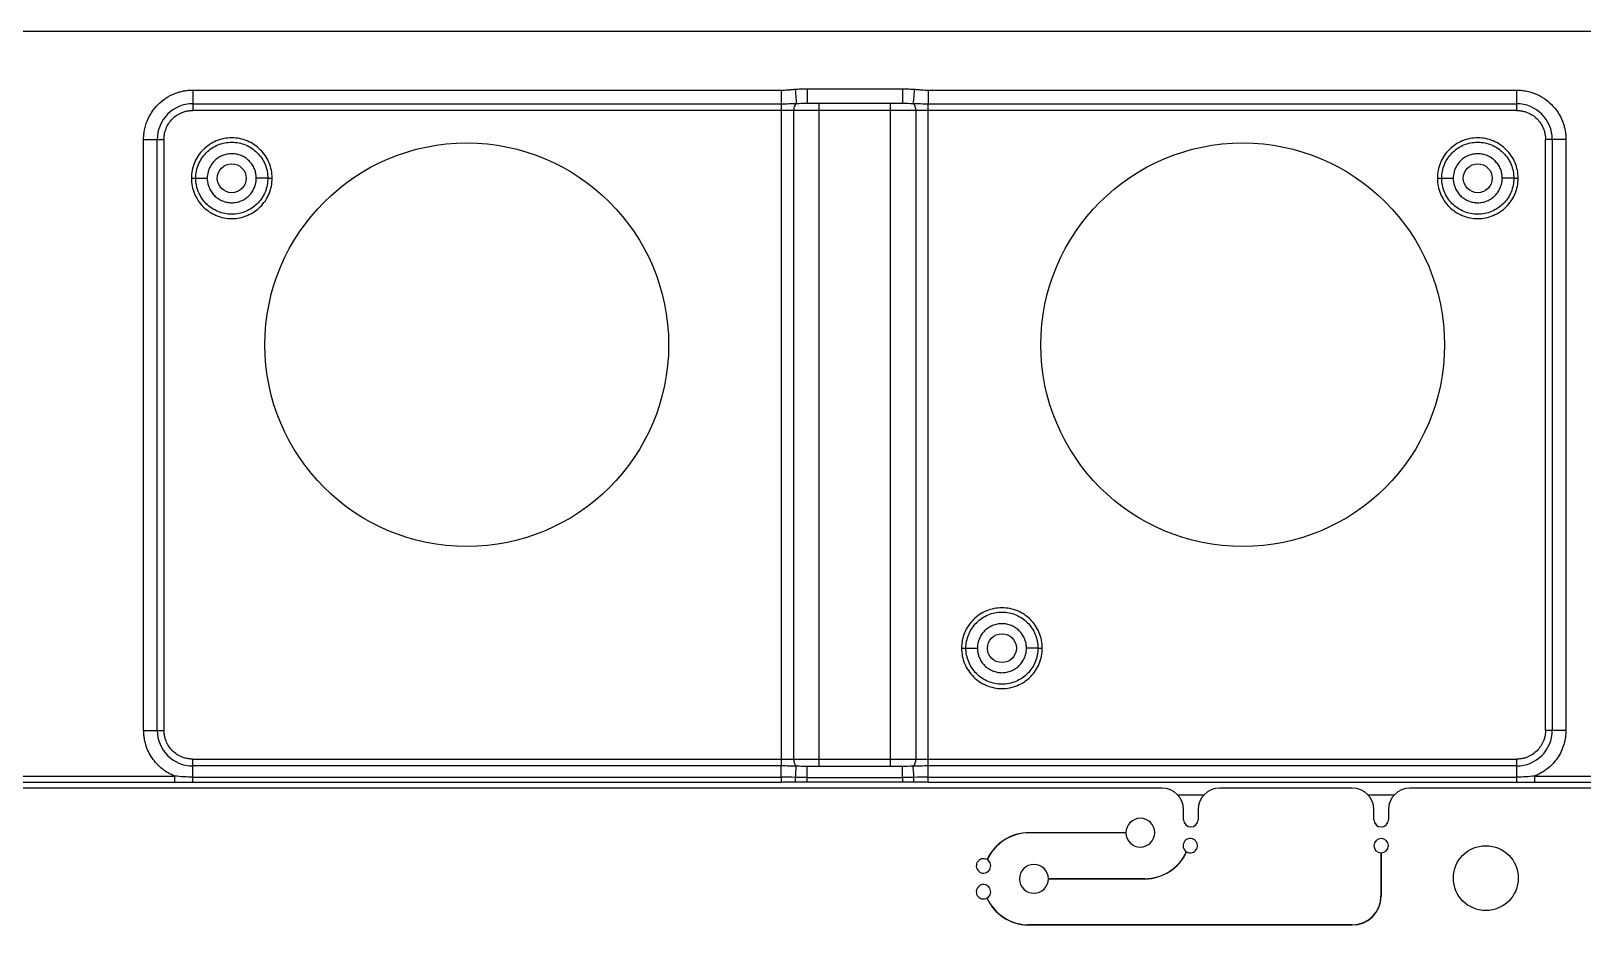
# Model space of a CAD drawing. Header units: millimetres. Extents: x -1 to 1576, y 30 to 633.
# Drawn here: x 1246.7 to 1354.3, y 571.3 to 633.3 of the extents above; entities that cross this region are included whole.
import ezdxf

# ---------------------------------------------------------------- set-up
doc = ezdxf.new("R2010")
doc.units = ezdxf.units.MM

msp = doc.modelspace()

# ---------------------------------------------------------------- linework, layer by layer
at = {"color": 7, "linetype": 'Continuous', "lineweight": 25}
for p, q in [((36.91, 633.28), (1518.3, 633.28)), ((1257.91, 629.19), (1298.72, 629.19)), ((1257.91, 629.19), (1257.91, 627.77)), ((1300.51, 629.27), (1307.13, 629.27)), ((1308.92, 629.19), (1349.73, 629.19)), ((1349.73, 629.19), (1349.73, 627.77)), ((1257.91, 628.24), (1298.72, 628.24)), ((1349.73, 627.77), (1257.91, 627.77)), ((1298.72, 628.24), (1298.72, 582.3)), ((1299.6, 582.77), (1299.6, 627.77)), ((1300.46, 628.27), (1300.51, 628.28)), ((1300.51, 628.27), (1307.13, 628.27)), ((1301.34, 628.27), (1301.34, 582.27)), ((1306.3, 582.27), (1306.3, 628.27)), ((1308.05, 627.77), (1308.05, 582.77)), ((1308.92, 628.24), (1349.73, 628.24)), ((1308.92, 582.3), (1308.92, 628.24)), ((1254.5, 584.77), (1254.5, 625.77)), ((1254.5, 625.77), (1255.91, 625.77)), ((1255.44, 584.77), (1255.44, 625.77)), ((1255.91, 625.77), (1255.91, 584.77)), ((1353.15, 625.77), (1351.73, 625.77)), ((1351.73, 584.77), (1351.73, 625.77)), ((1352.2, 625.77), (1352.2, 584.77)), ((1353.15, 625.77), (1353.15, 584.77)), ((1254.5, 584.77), (1255.91, 584.77)), ((1353.15, 584.77), (1351.73, 584.77)), ((1257.91, 581.53), (1257.91, 582.77)), ((1257.91, 582.77), (1349.73, 582.77)), ((1349.73, 582.77), (1349.73, 581.53)), ((1243.35, 581.6), (1256.65, 581.6)), ((1298.72, 582.3), (1257.91, 582.3)), ((1257.91, 581.53), (1298.72, 581.53)), ((1300.51, 582.27), (1300.46, 582.27)), ((1307.13, 582.27), (1300.51, 582.27)), ((1300.51, 581.5), (1307.13, 581.5)), ((1307.18, 582.27), (1307.13, 582.27)), ((1349.73, 582.3), (1308.92, 582.3)), ((1308.92, 581.53), (1349.73, 581.53)), ((1350.99, 581.6), (1364.29, 581.6)), ((1325.13, 580.77), (1234.69, 580.77)), ((1256.65, 581.16), (1243.35, 581.16)), ((1298.72, 581.16), (1257.91, 581.16)), ((1307.13, 581.17), (1300.51, 581.17)), ((1349.73, 581.16), (1308.92, 581.16)), ((1328.01, 580.27), (1326.25, 580.27)), ((1338.33, 580.77), (1329.13, 580.77)), ((1341.21, 580.27), (1339.45, 580.27)), ((1432.77, 580.77), (1342.33, 580.77)), ((1364.29, 581.16), (1350.99, 581.16)), ((1326.63, 578.57), (1326.63, 579.27)), ((1327.63, 579.27), (1327.63, 578.57)), ((1339.83, 578.57), (1339.83, 579.27)), ((1340.83, 579.27), (1340.83, 578.57)), ((1315.91, 577.68), (1322.63, 577.68)), ((1322.63, 577.67), (1315.91, 577.67)), ((1340.33, 573.27), (1340.33, 576.27)), ((1340.34, 576.27), (1340.34, 573.27)), ((1317.25, 574.48), (1323.93, 574.48)), ((1323.93, 574.47), (1317.25, 574.47)), ((1315.82, 571.28), (1338.33, 571.28)), ((1338.33, 571.27), (1315.82, 571.27))]:
    msp.add_line(p, q, dxfattribs=at)
for centre, radius in [((1276.91, 611.52), 14), ((1330.73, 611.52), 14), ((1347.59, 574.52), 2.25)]:
    msp.add_circle(centre, radius, dxfattribs=at)
at = {"color": 130}
for centre in [(1260.61, 623.07), (1347.03, 623.07), (1314.03, 590.47)]:
    msp.add_circle(centre, 1, dxfattribs=at)
at = {"color": 7, "linetype": 'Continuous', "lineweight": 25}
for centre, radius, start, end in [((1257.91, 625.77), 2.47, 90, 180), ((1300.15, 627.85), 0.562, 132.435, 187.8232), ((1307.49, 627.85), 0.562, 352.1767, 47.5651), ((1349.73, 625.77), 2.47, 0, 90), ((1257.91, 584.77), 2.47, 180, 270), ((1349.73, 584.77), 2.47, 270, 360), ((1300.15, 582.7), 0.562, 172.1767, 227.5651), ((1307.49, 582.7), 0.562, 312.435, 7.8232), ((1325.13, 579.27), 1.5, 0, 90), ((1329.13, 579.27), 1.5, 90, 180), ((1338.33, 579.27), 1.5, 0, 90), ((1342.33, 579.27), 1.5, 90, 180), ((1323.63, 577.67), 1, 180.2864, 179.714), ((1327.13, 578.57), 0.5, 180, 0), ((1340.33, 578.57), 0.5, 180, 0), ((1315.91, 574.47), 3.2, 90.0002, 155.3911), ((1315.91, 574.47), 3.19, 90.0002, 155.4086), ((1327.09, 576.77), 0.5, 240.4, 239.2487), ((1340.33, 576.77), 0.5, 270.573, 269.427), ((1323.93, 577.67), 3.19, 270.0002, 335.4017), ((1323.93, 577.67), 3.2, 270.0002, 335.3842), ((1312.75, 575.37), 0.5, 60.4208, 59.27), ((1316.25, 574.47), 1, 0.2867, 359.7138), ((1312.75, 573.57), 0.5, 300.7523, 299.6009), ((1315.91, 574.47), 3.21, 204.6144, 268.4153), ((1315.91, 574.47), 3.2, 204.597, 268.4128), ((1338.33, 573.27), 2, 270, 0), ((1338.33, 573.27), 1.99, 270, 0)]:
    msp.add_arc(centre, radius, start, end, dxfattribs=at)
for points, knots in [([(1254.5, 625.77), (1254.5, 625.83), (1254.5, 625.96), (1254.51, 626.14), (1254.54, 626.32), (1254.57, 626.5), (1254.62, 626.68), (1254.67, 626.86), (1254.79, 627.19), (1255.04, 627.66), (1255.48, 628.2), (1256.02, 628.65), (1256.53, 628.91), (1256.96, 629.06), (1257.27, 629.13), (1257.59, 629.18), (1257.8, 629.18), (1257.91, 629.19)], [0, 0, 0, 0, 0.034552, 0.068858, 0.103016, 0.137128, 0.171294, 0.205615, 0.240191, 0.37006, 0.500029, 0.629897, 0.759866, 0.820152, 0.879909, 0.939678, 1, 1, 1, 1]), ([(1298.72, 629.19), (1298.8, 629.19), (1298.96, 629.19), (1299.19, 629.2), (1299.44, 629.23), (1299.61, 629.24), (1299.69, 629.25)], [0, 0, 0, 0, 0.232371, 0.485289, 0.737412, 1, 1, 1, 1]), ([(1298.72, 629.19), (1298.72, 628.98), (1298.72, 628.78), (1298.72, 628.44), (1298.72, 628.31), (1298.72, 628.24)], [0, 0, 0, 0, 0.5, 0.5, 1, 1, 1, 1]), ([(1299.69, 629.25), (1299.75, 629.25), (1299.87, 629.26), (1300.06, 629.27), (1300.28, 629.27), (1300.43, 629.27), (1300.51, 629.27)], [0, 0, 0, 0, 0.207871, 0.443757, 0.707773, 1, 1, 1, 1]), ([(1299.69, 629.25), (1299.71, 629.01), (1299.73, 628.78), (1299.76, 628.43), (1299.77, 628.3), (1299.77, 628.26)], [0, 0, 0, 0, 0.5, 0.5, 1, 1, 1, 1]), ([(1300.51, 629.27), (1300.51, 629.01), (1300.51, 628.75), (1300.51, 628.38), (1300.51, 628.27), (1300.51, 628.27)], [0, 0, 0, 0, 0.5, 0.5, 1, 1, 1, 1]), ([(1307.13, 629.27), (1307.28, 629.27), (1307.56, 629.27), (1307.83, 629.25), (1307.95, 629.25)], [0, 0, 0, 0, 0.556213, 1, 1, 1, 1]), ([(1307.13, 629.27), (1307.13, 629.14), (1307.13, 629.01), (1307.13, 628.77), (1307.13, 628.66), (1307.13, 628.47), (1307.13, 628.4), (1307.13, 628.3), (1307.13, 628.27), (1307.13, 628.27)], [0, 0, 0, 0, 0.25, 0.25, 0.5, 0.5, 0.75, 0.75, 1, 1, 1, 1]), ([(1307.95, 629.25), (1307.93, 629.01), (1307.91, 628.78), (1307.88, 628.43), (1307.87, 628.3), (1307.87, 628.26)], [0, 0, 0, 0, 0.5, 0.5, 1, 1, 1, 1]), ([(1307.95, 629.25), (1308.03, 629.24), (1308.2, 629.23), (1308.45, 629.2), (1308.69, 629.19), (1308.84, 629.19), (1308.92, 629.19)], [0, 0, 0, 0, 0.26275, 0.514851, 0.767475, 1, 1, 1, 1]), ([(1308.92, 629.19), (1308.92, 628.98), (1308.92, 628.78), (1308.92, 628.44), (1308.92, 628.31), (1308.92, 628.24)], [0, 0, 0, 0, 0.5, 0.5, 1, 1, 1, 1]), ([(1349.73, 629.19), (1349.79, 629.19), (1349.92, 629.18), (1350.1, 629.17), (1350.28, 629.14), (1350.46, 629.11), (1350.64, 629.07), (1350.81, 629.01), (1351.15, 628.89), (1351.62, 628.65), (1352.16, 628.2), (1352.61, 627.66), (1352.87, 627.15), (1353.02, 626.73), (1353.09, 626.41), (1353.14, 626.1), (1353.14, 625.88), (1353.15, 625.77)], [0, 0, 0, 0, 0.034552, 0.068858, 0.103016, 0.137128, 0.171294, 0.205615, 0.240191, 0.37006, 0.500029, 0.629897, 0.759866, 0.820152, 0.879909, 0.939678, 1, 1, 1, 1]), ([(1255.91, 625.77), (1255.91, 625.82), (1255.91, 625.9), (1255.93, 626.02), (1255.94, 626.15), (1255.97, 626.27), (1256.01, 626.39), (1256.08, 626.6), (1256.23, 626.88), (1256.49, 627.2), (1256.8, 627.46), (1257.12, 627.62), (1257.41, 627.72), (1257.66, 627.76), (1257.83, 627.77), (1257.91, 627.77)], [0, 0, 0, 0, 0.040276, 0.080243, 0.120058, 0.159883, 0.199877, 0.240199, 0.370043, 0.500057, 0.629901, 0.759916, 0.840121, 0.919721, 1, 1, 1, 1]), ([(1349.73, 627.77), (1349.77, 627.77), (1349.86, 627.77), (1349.98, 627.76), (1350.11, 627.74), (1350.23, 627.71), (1350.35, 627.68), (1350.56, 627.6), (1350.84, 627.46), (1351.15, 627.2), (1351.41, 626.88), (1351.58, 626.56), (1351.67, 626.27), (1351.72, 626.02), (1351.73, 625.86), (1351.73, 625.77)], [0, 0, 0, 0, 0.040276, 0.080243, 0.120058, 0.159883, 0.199877, 0.240199, 0.370043, 0.500057, 0.629901, 0.759916, 0.840121, 0.919721, 1, 1, 1, 1]), ([(1263.41, 623.07), (1263.41, 623.44), (1263.34, 623.81), (1263.06, 624.48), (1262.85, 624.79), (1262.33, 625.31), (1262.02, 625.52), (1261.34, 625.8), (1260.98, 625.87), (1260.24, 625.87), (1259.88, 625.8), (1259.2, 625.52), (1258.89, 625.31), (1258.37, 624.79), (1258.16, 624.48), (1257.88, 623.81), (1257.81, 623.44), (1257.81, 623.07)], [0, 0, 0, 0, 0.125, 0.125, 0.25, 0.25, 0.375, 0.375, 0.5, 0.5, 0.625, 0.625, 0.75, 0.75, 0.875, 0.875, 1, 1, 1, 1]), ([(1258.11, 623.07), (1258.11, 623.4), (1258.18, 623.73), (1258.43, 624.33), (1258.61, 624.61), (1259.07, 625.07), (1259.35, 625.26), (1259.96, 625.51), (1260.28, 625.57), (1260.94, 625.57), (1261.27, 625.51), (1261.87, 625.26), (1262.15, 625.07), (1262.61, 624.61), (1262.8, 624.33), (1263.05, 623.73), (1263.11, 623.4), (1263.11, 623.07)], [0, 0, 0, 0, 0.125, 0.125, 0.25, 0.25, 0.375, 0.375, 0.5, 0.5, 0.625, 0.625, 0.75, 0.75, 0.875, 0.875, 1, 1, 1, 1]), ([(1349.83, 623.07), (1349.83, 623.44), (1349.76, 623.81), (1349.48, 624.48), (1349.27, 624.79), (1348.75, 625.31), (1348.44, 625.52), (1347.76, 625.8), (1347.4, 625.87), (1346.66, 625.87), (1346.3, 625.8), (1345.62, 625.52), (1345.31, 625.31), (1344.79, 624.79), (1344.58, 624.48), (1344.3, 623.81), (1344.23, 623.44), (1344.23, 623.07)], [0, 0, 0, 0, 0.125, 0.125, 0.25, 0.25, 0.375, 0.375, 0.5, 0.5, 0.625, 0.625, 0.75, 0.75, 0.875, 0.875, 1, 1, 1, 1]), ([(1344.53, 623.07), (1344.53, 623.4), (1344.6, 623.73), (1344.85, 624.33), (1345.03, 624.61), (1345.49, 625.07), (1345.77, 625.26), (1346.38, 625.51), (1346.7, 625.57), (1347.36, 625.57), (1347.69, 625.51), (1348.29, 625.26), (1348.57, 625.07), (1349.03, 624.61), (1349.22, 624.33), (1349.47, 623.73), (1349.53, 623.4), (1349.53, 623.07)], [0, 0, 0, 0, 0.125, 0.125, 0.25, 0.25, 0.375, 0.375, 0.5, 0.5, 0.625, 0.625, 0.75, 0.75, 0.875, 0.875, 1, 1, 1, 1]), ([(1262.31, 623.07), (1262.31, 623.12), (1262.31, 623.21), (1262.29, 623.34), (1262.27, 623.47), (1262.23, 623.6), (1262.16, 623.79), (1262.03, 624.02), (1261.82, 624.28), (1261.56, 624.5), (1261.27, 624.65), (1260.95, 624.75), (1260.61, 624.78), (1260.28, 624.75), (1259.96, 624.65), (1259.66, 624.5), (1259.4, 624.28), (1259.19, 624.02), (1259.05, 623.76), (1258.96, 623.51), (1258.92, 623.3), (1258.91, 623.15), (1258.91, 623.07)], [0, 0, 0, 0, 0.0251787, 0.0501305, 0.0750111, 0.0999777, 0.1251858, 0.1875872, 0.2500925, 0.3125007, 0.3750106, 0.4374746, 0.5000397, 0.5625053, 0.6250658, 0.6874644, 0.7499709, 0.8123744, 0.8748727, 0.9166785, 0.958145, 1, 1, 1, 1]), ([(1348.73, 623.07), (1348.73, 623.12), (1348.73, 623.21), (1348.71, 623.34), (1348.69, 623.47), (1348.65, 623.6), (1348.58, 623.79), (1348.45, 624.02), (1348.24, 624.28), (1347.98, 624.5), (1347.69, 624.65), (1347.37, 624.75), (1347.03, 624.78), (1346.7, 624.75), (1346.38, 624.65), (1346.08, 624.5), (1345.82, 624.28), (1345.61, 624.02), (1345.47, 623.76), (1345.38, 623.51), (1345.34, 623.3), (1345.33, 623.15), (1345.33, 623.07)], [0, 0, 0, 0, 0.025179, 0.05013, 0.075011, 0.099978, 0.125186, 0.187587, 0.250092, 0.312501, 0.37501, 0.437474, 0.50004, 0.562505, 0.625066, 0.687464, 0.749971, 0.812374, 0.874873, 0.916678, 0.958145, 1, 1, 1, 1]), ([(1257.81, 623.07), (1257.81, 622.71), (1257.88, 622.34), (1258.16, 621.66), (1258.37, 621.35), (1258.89, 620.83), (1259.2, 620.63), (1259.88, 620.35), (1260.24, 620.27), (1260.98, 620.27), (1261.34, 620.35), (1262.02, 620.63), (1262.33, 620.83), (1262.85, 621.35), (1263.06, 621.66), (1263.34, 622.34), (1263.41, 622.71), (1263.41, 623.07)], [0, 0, 0, 0, 0.125, 0.125, 0.25, 0.25, 0.375, 0.375, 0.5, 0.5, 0.625, 0.625, 0.75, 0.75, 0.875, 0.875, 1, 1, 1, 1]), ([(1257.81, 623.07), (1257.89, 623.07), (1257.97, 623.07), (1258.08, 623.07), (1258.11, 623.07), (1258.11, 623.07)], [0, 0, 0, 0, 0.5, 0.5, 1, 1, 1, 1]), ([(1263.11, 623.07), (1263.11, 622.75), (1263.05, 622.42), (1262.8, 621.81), (1262.61, 621.54), (1262.15, 621.07), (1261.87, 620.89), (1261.27, 620.64), (1260.94, 620.57), (1260.28, 620.57), (1259.96, 620.64), (1259.35, 620.89), (1259.07, 621.07), (1258.61, 621.54), (1258.43, 621.81), (1258.18, 622.42), (1258.11, 622.75), (1258.11, 623.07)], [0, 0, 0, 0, 0.125, 0.125, 0.25, 0.25, 0.375, 0.375, 0.5, 0.5, 0.625, 0.625, 0.75, 0.75, 0.875, 0.875, 1, 1, 1, 1]), ([(1258.11, 623.07), (1258.11, 623.07), (1258.2, 623.07), (1258.49, 623.07), (1258.7, 623.07), (1258.91, 623.07)], [0, 0, 0, 0, 0.5, 0.5, 1, 1, 1, 1]), ([(1258.91, 623.07), (1258.91, 623.03), (1258.91, 622.94), (1258.93, 622.81), (1258.96, 622.68), (1258.99, 622.55), (1259.06, 622.36), (1259.19, 622.12), (1259.4, 621.86), (1259.66, 621.65), (1259.96, 621.49), (1260.28, 621.39), (1260.61, 621.36), (1260.94, 621.39), (1261.27, 621.49), (1261.56, 621.65), (1261.82, 621.86), (1262.03, 622.12), (1262.17, 622.39), (1262.26, 622.63), (1262.3, 622.85), (1262.31, 623), (1262.31, 623.07)], [0, 0, 0, 0, 0.025108, 0.050018, 0.074887, 0.09987, 0.125122, 0.187514, 0.250079, 0.312484, 0.374988, 0.437452, 0.500017, 0.562482, 0.625047, 0.687453, 0.749962, 0.812367, 0.874868, 0.916676, 0.958145, 1, 1, 1, 1]), ([(1263.11, 623.07), (1263.11, 623.07), (1263.02, 623.07), (1262.73, 623.07), (1262.52, 623.07), (1262.31, 623.07)], [0, 0, 0, 0, 0.5, 0.5, 1, 1, 1, 1]), ([(1263.11, 623.07), (1263.11, 623.07), (1263.14, 623.07), (1263.25, 623.07), (1263.33, 623.07), (1263.41, 623.07)], [0, 0, 0, 0, 0.5, 0.5, 1, 1, 1, 1]), ([(1344.23, 623.07), (1344.31, 623.07), (1344.39, 623.07), (1344.5, 623.07), (1344.53, 623.07), (1344.53, 623.07)], [0, 0, 0, 0, 0.5, 0.5, 1, 1, 1, 1]), ([(1344.23, 623.07), (1344.23, 622.71), (1344.3, 622.34), (1344.58, 621.66), (1344.79, 621.35), (1345.31, 620.83), (1345.62, 620.63), (1346.3, 620.35), (1346.66, 620.27), (1347.4, 620.27), (1347.76, 620.35), (1348.44, 620.63), (1348.75, 620.83), (1349.27, 621.35), (1349.48, 621.66), (1349.76, 622.34), (1349.83, 622.71), (1349.83, 623.07)], [0, 0, 0, 0, 0.125, 0.125, 0.25, 0.25, 0.375, 0.375, 0.5, 0.5, 0.625, 0.625, 0.75, 0.75, 0.875, 0.875, 1, 1, 1, 1]), ([(1349.53, 623.07), (1349.53, 622.75), (1349.47, 622.42), (1349.22, 621.81), (1349.03, 621.54), (1348.57, 621.07), (1348.29, 620.89), (1347.69, 620.64), (1347.36, 620.57), (1346.7, 620.57), (1346.38, 620.64), (1345.77, 620.89), (1345.49, 621.07), (1345.03, 621.54), (1344.85, 621.81), (1344.6, 622.42), (1344.53, 622.75), (1344.53, 623.07)], [0, 0, 0, 0, 0.125, 0.125, 0.25, 0.25, 0.375, 0.375, 0.5, 0.5, 0.625, 0.625, 0.75, 0.75, 0.875, 0.875, 1, 1, 1, 1]), ([(1344.53, 623.07), (1344.53, 623.07), (1344.62, 623.07), (1344.91, 623.07), (1345.12, 623.07), (1345.33, 623.07)], [0, 0, 0, 0, 0.5, 0.5, 1, 1, 1, 1]), ([(1345.33, 623.07), (1345.33, 623.03), (1345.33, 622.94), (1345.35, 622.81), (1345.38, 622.68), (1345.41, 622.55), (1345.48, 622.36), (1345.61, 622.12), (1345.82, 621.86), (1346.08, 621.65), (1346.38, 621.49), (1346.7, 621.39), (1347.03, 621.36), (1347.36, 621.39), (1347.69, 621.49), (1347.98, 621.65), (1348.24, 621.86), (1348.45, 622.12), (1348.59, 622.39), (1348.68, 622.63), (1348.72, 622.85), (1348.73, 623), (1348.73, 623.07)], [0, 0, 0, 0, 0.025108, 0.050018, 0.074887, 0.09987, 0.125122, 0.187514, 0.250079, 0.312484, 0.374988, 0.437452, 0.500017, 0.562482, 0.625047, 0.687453, 0.749962, 0.812367, 0.874868, 0.916676, 0.958145, 1, 1, 1, 1]), ([(1349.53, 623.07), (1349.53, 623.07), (1349.44, 623.07), (1349.15, 623.07), (1348.94, 623.07), (1348.73, 623.07)], [0, 0, 0, 0, 0.5, 0.5, 1, 1, 1, 1]), ([(1349.53, 623.07), (1349.53, 623.07), (1349.56, 623.07), (1349.67, 623.07), (1349.75, 623.07), (1349.83, 623.07)], [0, 0, 0, 0, 0.5, 0.5, 1, 1, 1, 1]), ([(1316.83, 590.47), (1316.83, 590.84), (1316.76, 591.21), (1316.48, 591.88), (1316.27, 592.19), (1315.75, 592.71), (1315.44, 592.92), (1314.76, 593.2), (1314.4, 593.27), (1313.66, 593.27), (1313.3, 593.2), (1312.62, 592.92), (1312.31, 592.71), (1311.79, 592.19), (1311.58, 591.88), (1311.3, 591.21), (1311.23, 590.84), (1311.23, 590.47)], [0, 0, 0, 0, 0.125, 0.125, 0.25, 0.25, 0.375, 0.375, 0.5, 0.5, 0.625, 0.625, 0.75, 0.75, 0.875, 0.875, 1, 1, 1, 1]), ([(1311.53, 590.47), (1311.53, 590.8), (1311.6, 591.13), (1311.85, 591.73), (1312.03, 592.01), (1312.49, 592.47), (1312.77, 592.66), (1313.38, 592.91), (1313.7, 592.97), (1314.36, 592.97), (1314.69, 592.91), (1315.29, 592.66), (1315.57, 592.47), (1316.03, 592.01), (1316.22, 591.73), (1316.47, 591.13), (1316.53, 590.8), (1316.53, 590.47)], [0, 0, 0, 0, 0.125, 0.125, 0.25, 0.25, 0.375, 0.375, 0.5, 0.5, 0.625, 0.625, 0.75, 0.75, 0.875, 0.875, 1, 1, 1, 1]), ([(1315.73, 590.47), (1315.73, 590.52), (1315.73, 590.61), (1315.71, 590.74), (1315.69, 590.87), (1315.65, 591), (1315.58, 591.19), (1315.45, 591.42), (1315.24, 591.68), (1314.98, 591.9), (1314.69, 592.05), (1314.37, 592.15), (1314.03, 592.18), (1313.7, 592.15), (1313.38, 592.05), (1313.08, 591.9), (1312.82, 591.68), (1312.61, 591.42), (1312.47, 591.16), (1312.38, 590.91), (1312.34, 590.7), (1312.33, 590.55), (1312.33, 590.47)], [0, 0, 0, 0, 0.025179, 0.05013, 0.075011, 0.099978, 0.125186, 0.187587, 0.250092, 0.312501, 0.375011, 0.437475, 0.50004, 0.562505, 0.625066, 0.687464, 0.749971, 0.812374, 0.874873, 0.916678, 0.958145, 1, 1, 1, 1]), ([(1311.23, 590.47), (1311.23, 590.11), (1311.3, 589.74), (1311.58, 589.06), (1311.79, 588.75), (1312.31, 588.23), (1312.62, 588.03), (1313.3, 587.75), (1313.66, 587.67), (1314.4, 587.67), (1314.76, 587.75), (1315.44, 588.03), (1315.75, 588.23), (1316.27, 588.75), (1316.48, 589.06), (1316.76, 589.74), (1316.83, 590.11), (1316.83, 590.47)], [0, 0, 0, 0, 0.125, 0.125, 0.25, 0.25, 0.375, 0.375, 0.5, 0.5, 0.625, 0.625, 0.75, 0.75, 0.875, 0.875, 1, 1, 1, 1]), ([(1311.23, 590.47), (1311.31, 590.47), (1311.39, 590.47), (1311.5, 590.47), (1311.53, 590.47), (1311.53, 590.47)], [0, 0, 0, 0, 0.5, 0.5, 1, 1, 1, 1]), ([(1316.53, 590.47), (1316.53, 590.15), (1316.47, 589.82), (1316.22, 589.21), (1316.03, 588.94), (1315.57, 588.47), (1315.29, 588.29), (1314.69, 588.04), (1314.36, 587.97), (1313.7, 587.97), (1313.38, 588.04), (1312.77, 588.29), (1312.49, 588.47), (1312.03, 588.94), (1311.85, 589.21), (1311.6, 589.82), (1311.53, 590.15), (1311.53, 590.47)], [0, 0, 0, 0, 0.125, 0.125, 0.25, 0.25, 0.375, 0.375, 0.5, 0.5, 0.625, 0.625, 0.75, 0.75, 0.875, 0.875, 1, 1, 1, 1]), ([(1311.53, 590.47), (1311.53, 590.47), (1311.62, 590.47), (1311.91, 590.47), (1312.12, 590.47), (1312.33, 590.47)], [0, 0, 0, 0, 0.5, 0.5, 1, 1, 1, 1]), ([(1312.33, 590.47), (1312.33, 590.43), (1312.33, 590.34), (1312.35, 590.21), (1312.38, 590.08), (1312.41, 589.95), (1312.48, 589.76), (1312.61, 589.52), (1312.82, 589.26), (1313.08, 589.05), (1313.38, 588.89), (1313.7, 588.79), (1314.03, 588.76), (1314.36, 588.79), (1314.69, 588.89), (1314.98, 589.05), (1315.24, 589.26), (1315.45, 589.52), (1315.59, 589.79), (1315.68, 590.03), (1315.72, 590.25), (1315.73, 590.4), (1315.73, 590.47)], [0, 0, 0, 0, 0.025108, 0.050018, 0.074887, 0.09987, 0.125122, 0.187514, 0.250079, 0.312484, 0.374988, 0.437452, 0.500017, 0.562482, 0.625047, 0.687453, 0.749962, 0.812367, 0.874868, 0.916676, 0.958145, 1, 1, 1, 1]), ([(1316.53, 590.47), (1316.53, 590.47), (1316.44, 590.47), (1316.15, 590.47), (1315.94, 590.47), (1315.73, 590.47)], [0, 0, 0, 0, 0.5, 0.5, 1, 1, 1, 1]), ([(1316.53, 590.47), (1316.53, 590.47), (1316.44, 590.47), (1316.15, 590.47), (1315.94, 590.47), (1315.73, 590.47)], [0, 0, 0, 0, 0.5, 0.5, 1, 1, 1, 1]), ([(1316.53, 590.47), (1316.53, 590.47), (1316.56, 590.47), (1316.67, 590.47), (1316.75, 590.47), (1316.83, 590.47)], [0, 0, 0, 0, 0.5, 0.5, 1, 1, 1, 1]), ([(1256.65, 581.6), (1256.6, 581.62), (1256.5, 581.66), (1256.35, 581.74), (1256.2, 581.81), (1256.06, 581.9), (1255.92, 581.99), (1255.7, 582.17), (1255.4, 582.44), (1255.08, 582.85), (1254.82, 583.3), (1254.65, 583.73), (1254.56, 584.11), (1254.51, 584.44), (1254.5, 584.66), (1254.5, 584.77)], [0, 0, 0, 0, 0.040883, 0.08158, 0.122187, 0.162802, 0.203521, 0.244441, 0.372171, 0.500035, 0.627766, 0.75563, 0.837187, 0.918385, 1, 1, 1, 1]), ([(1257.91, 582.77), (1257.87, 582.77), (1257.78, 582.78), (1257.66, 582.79), (1257.54, 582.81), (1257.41, 582.83), (1257.29, 582.87), (1257.09, 582.94), (1256.8, 583.09), (1256.49, 583.35), (1256.23, 583.67), (1256.06, 583.99), (1255.97, 584.27), (1255.92, 584.52), (1255.91, 584.69), (1255.91, 584.77)], [0, 0, 0, 0, 0.040276, 0.080243, 0.120058, 0.159883, 0.199877, 0.240199, 0.370043, 0.500057, 0.629901, 0.759916, 0.840121, 0.919721, 1, 1, 1, 1]), ([(1351.73, 584.77), (1351.73, 584.73), (1351.73, 584.65), (1351.72, 584.52), (1351.7, 584.4), (1351.67, 584.28), (1351.63, 584.16), (1351.56, 583.95), (1351.42, 583.67), (1351.15, 583.35), (1350.84, 583.09), (1350.52, 582.92), (1350.23, 582.83), (1349.98, 582.78), (1349.82, 582.78), (1349.73, 582.77)], [0, 0, 0, 0, 0.040276, 0.080243, 0.120058, 0.159883, 0.199877, 0.240199, 0.370043, 0.500057, 0.629901, 0.759916, 0.840121, 0.919721, 1, 1, 1, 1]), ([(1353.15, 584.77), (1353.14, 584.72), (1353.14, 584.61), (1353.13, 584.44), (1353.11, 584.28), (1353.08, 584.11), (1353.05, 583.95), (1352.97, 583.68), (1352.83, 583.3), (1352.57, 582.85), (1352.24, 582.44), (1351.9, 582.13), (1351.58, 581.9), (1351.3, 581.73), (1351.09, 581.64), (1350.99, 581.6)], [0, 0, 0, 0, 0.040883, 0.08158, 0.122187, 0.162802, 0.203521, 0.244441, 0.372171, 0.500035, 0.627766, 0.75563, 0.837187, 0.918385, 1, 1, 1, 1]), ([(1256.65, 581.6), (1256.65, 581.51), (1256.65, 581.42), (1256.65, 581.26), (1256.65, 581.2), (1256.65, 581.16)], [0, 0, 0, 0, 0.5, 0.5, 1, 1, 1, 1]), ([(1298.72, 581.53), (1298.72, 581.7), (1298.72, 581.87), (1298.72, 582.14), (1298.72, 582.24), (1298.72, 582.3)], [0, 0, 0, 0, 0.5, 0.5, 1, 1, 1, 1]), ([(1299.71, 581.51), (1299.73, 581.7), (1299.74, 581.88), (1299.76, 582.16), (1299.77, 582.25), (1299.77, 582.28)], [0, 0, 0, 0, 0.5, 0.5, 1, 1, 1, 1]), ([(1300.51, 581.5), (1300.51, 581.72), (1300.51, 581.92), (1300.51, 582.2), (1300.51, 582.27), (1300.51, 582.27)], [0, 0, 0, 0, 0.5, 0.5, 1, 1, 1, 1]), ([(1307.13, 581.5), (1307.13, 581.72), (1307.13, 581.92), (1307.13, 582.2), (1307.13, 582.27), (1307.13, 582.27)], [0, 0, 0, 0, 0.5, 0.5, 1, 1, 1, 1]), ([(1307.93, 581.51), (1307.92, 581.7), (1307.9, 581.88), (1307.88, 582.16), (1307.87, 582.25), (1307.87, 582.28)], [0, 0, 0, 0, 0.5, 0.5, 1, 1, 1, 1]), ([(1308.92, 581.53), (1308.92, 581.7), (1308.92, 581.87), (1308.92, 582.14), (1308.92, 582.24), (1308.92, 582.3)], [0, 0, 0, 0, 0.5, 0.5, 1, 1, 1, 1]), ([(1350.99, 581.16), (1350.99, 581.2), (1350.99, 581.26), (1350.99, 581.42), (1350.99, 581.51), (1350.99, 581.6)], [0, 0, 0, 0, 0.5, 0.5, 1, 1, 1, 1]), ([(1257.91, 581.16), (1257.82, 581.16), (1257.61, 581.16), (1257.28, 581.16), (1256.95, 581.16), (1256.74, 581.16), (1256.65, 581.16)], [0, 0, 0, 0, 0.221378, 0.492164, 0.7995, 1, 1, 1, 1]), ([(1299.72, 581.17), (1299.53, 581.17), (1299.19, 581.17), (1298.86, 581.17), (1298.72, 581.16)], [0, 0, 0, 0, 0.580575, 1, 1, 1, 1]), ([(1300.51, 581.17), (1300.36, 581.17), (1300.1, 581.17), (1299.84, 581.17), (1299.72, 581.17)], [0, 0, 0, 0, 0.548125, 1, 1, 1, 1]), ([(1307.92, 581.17), (1307.8, 581.17), (1307.54, 581.17), (1307.28, 581.17), (1307.13, 581.17)], [0, 0, 0, 0, 0.452244, 1, 1, 1, 1]), ([(1308.92, 581.16), (1308.78, 581.17), (1308.45, 581.17), (1308.12, 581.17), (1307.92, 581.17)], [0, 0, 0, 0, 0.420474, 1, 1, 1, 1]), ([(1350.99, 581.16), (1350.91, 581.16), (1350.69, 581.16), (1350.37, 581.16), (1350.03, 581.16), (1349.82, 581.16), (1349.73, 581.16)], [0, 0, 0, 0, 0.2005154, 0.5078604, 0.7788483, 1, 1, 1, 1])]:
    msp.add_open_spline(points, degree=3, knots=knots, dxfattribs=at)
for points in [[(1298.72, 628.24), (1299.09, 628.24), (1299.45, 628.25), (1299.77, 628.26)], [(1299.77, 628.26), (1300.01, 628.27), (1300.25, 628.27), (1300.51, 628.27)], [(1307.13, 628.27), (1307.39, 628.27), (1307.63, 628.27), (1307.87, 628.26)], [(1307.87, 628.26), (1308.19, 628.25), (1308.56, 628.24), (1308.92, 628.24)], [(1257.91, 581.53), (1257.49, 581.53), (1257.07, 581.55), (1256.65, 581.6)], [(1257.91, 581.16), (1257.91, 581.24), (1257.91, 581.37), (1257.91, 581.53)], [(1299.77, 582.28), (1299.45, 582.29), (1299.09, 582.3), (1298.72, 582.3)], [(1298.72, 581.53), (1298.72, 581.37), (1298.72, 581.24), (1298.72, 581.16)], [(1299.71, 581.51), (1299.37, 581.52), (1299.05, 581.53), (1298.72, 581.53)], [(1299.72, 581.17), (1299.72, 581.24), (1299.71, 581.37), (1299.71, 581.51)], [(1300.51, 581.5), (1300.25, 581.5), (1299.98, 581.51), (1299.71, 581.51)], [(1300.51, 582.27), (1300.25, 582.27), (1300.01, 582.27), (1299.77, 582.28)], [(1300.51, 581.17), (1300.51, 581.24), (1300.51, 581.36), (1300.51, 581.5)], [(1307.87, 582.28), (1307.63, 582.27), (1307.39, 582.27), (1307.13, 582.27)], [(1307.93, 581.51), (1307.66, 581.51), (1307.4, 581.5), (1307.13, 581.5)], [(1307.13, 581.5), (1307.13, 581.36), (1307.13, 581.24), (1307.13, 581.17)], [(1308.92, 582.3), (1308.56, 582.3), (1308.19, 582.29), (1307.87, 582.28)], [(1307.92, 581.17), (1307.93, 581.24), (1307.93, 581.37), (1307.93, 581.51)], [(1308.92, 581.53), (1308.6, 581.53), (1308.27, 581.52), (1307.93, 581.51)], [(1308.92, 581.16), (1308.92, 581.24), (1308.92, 581.37), (1308.92, 581.53)], [(1350.99, 581.6), (1350.57, 581.55), (1350.15, 581.53), (1349.73, 581.53)], [(1349.73, 581.53), (1349.73, 581.37), (1349.73, 581.24), (1349.73, 581.16)]]:
    msp.add_open_spline(points, degree=3, dxfattribs=at)

doc.saveas('drawing.dxf')
